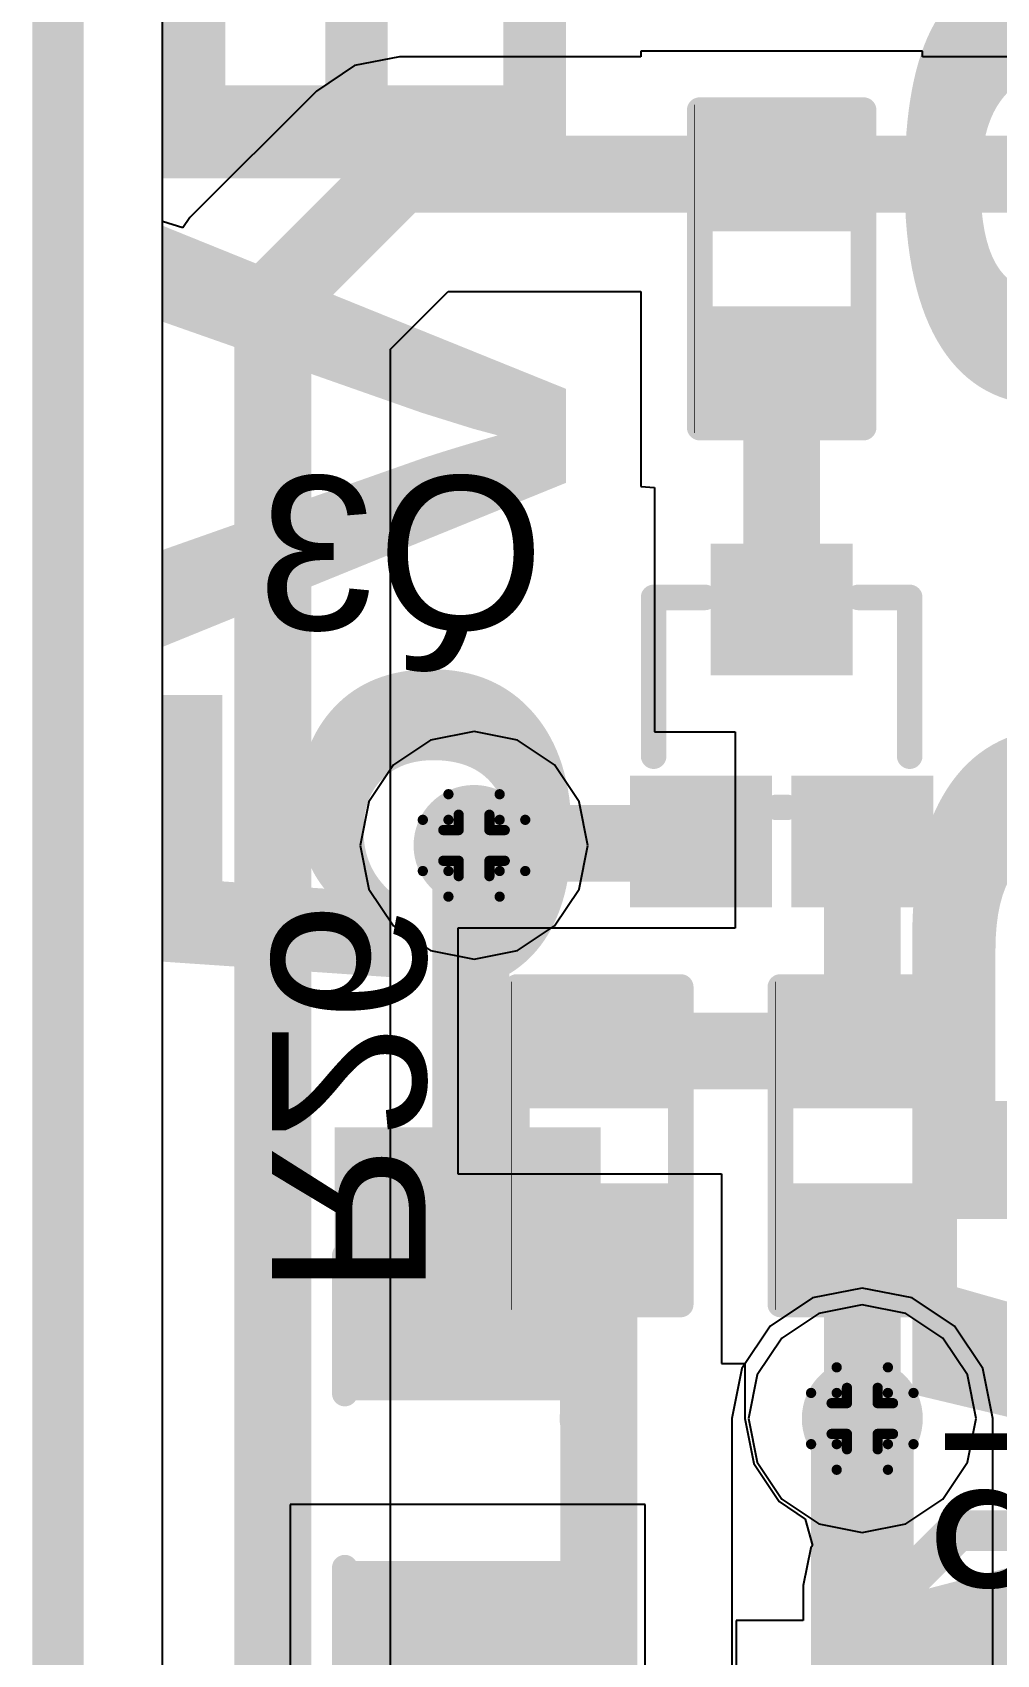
# Model space of a CAD drawing. Header units: inches. Extents: x 0 to 198, y 0 to 199.
# Drawn here: x -0.005 to 0.1833, y 3.7994 to 4.1162 of the extents above; entities that cross this region are included whole.
import ezdxf

# ---------------------------------------------------------------- set-up
doc = ezdxf.new("R2010")
doc.units = ezdxf.units.IN
doc.header["$MEASUREMENT"] = 0
for name, color, linetype in [('Board Outline', 216, 'Continuous'), ('Bottom Layer', 5, 'Continuous'), ('Bottom Overlay', 54, 'Continuous'), ('Bottom Paste', 16, 'Continuous'), ('Bottom Solder', 6, 'Continuous'), ('Drill Drawing', 1, 'Continuous'), ('Layer 1', 16, 'Continuous'), ('Layer 2', 76, 'Continuous'), ('Top Layer', 1, 'Continuous'), ('Top Overlay', 2, 'Continuous'), ('Top Paste', 8, 'Continuous'), ('Top Solder', 216, 'Continuous'), ('Via Holes', 16, 'Continuous')]:
    doc.layers.add(name, color=color, linetype=linetype)
doc.styles.add('Arial', font='', dxfattribs={"height": 0.2})
doc.styles.add('Arial Black_Bold', font='', dxfattribs={"height": 0.2})
doc.styles.get('Arial').set_extended_font_data('Arial')
doc.styles.get('Arial Black_Bold').set_extended_font_data('Arial Black', bold=True)

# ---------------------------------------------------------------- blocks, each defined once
blk = doc.blocks.new('R___0402_B_165')
at = {"layer": 'Bottom Layer'}
for points in [[(-0.009500600000000001, 0.0124996), (-0.009500599999999998, -0.0125004), (-0.0275006, -0.0125004), (-0.0275006, 0.0124996)], [(0.0274994, 0.0124996), (0.0274994, -0.0125004), (0.009499400000000002, -0.0125004), (0.009499399999999998, 0.0124996)]]:
    blk.add_hatch(color=5, dxfattribs=at).paths.add_polyline_path(points)
at = {"layer": 'Bottom Paste'}
for points in [[(-0.009500600000000001, 0.0124996), (-0.009500599999999998, -0.0125004), (-0.0275006, -0.0125004), (-0.0275006, 0.0124996)], [(0.0274994, 0.0124996), (0.0274994, -0.0125004), (0.009499400000000002, -0.0125004), (0.009499399999999998, 0.0124996)]]:
    blk.add_hatch(color=16, dxfattribs=at).paths.add_polyline_path(points)
at = {"layer": 'Bottom Solder'}
for points in [[(-0.007335200000000002, 0.014665), (-0.007335199999999998, -0.0146658), (-0.029666, -0.0146658), (-0.029666, 0.014665)], [(0.0296648, 0.014665), (0.0296648, -0.0146658), (0.007334000000000001, -0.0146658), (0.007333999999999999, 0.014665)]]:
    blk.add_hatch(color=6, dxfattribs=at).paths.add_polyline_path(points)
at = {"layer": 'Bottom Overlay'}
for points in [[(-0.0310006, 0.0159996, 0.005, 0.005, 0), (0.0309994, 0.0159996, 0.005, 0.005, 0)], [(-0.0310006, 0.0159996, 0.005, 0.005, 0), (-0.0310006, -0.0160004, 0.005, 0.005, 0)], [(-0.0320006, 0.0169996, 0.000127, 0.000127, 0), (0.0319994, 0.0169996, 0.000127, 0.000127, 0)], [(0.0309994, 0.0159996, 0.005, 0.005, 0), (0.0309994, -0.0160004, 0.005, 0.005, 0)], [(-0.0310006, -0.0160004, 0.005, 0.005, 0), (0.0309994, -0.0160004, 0.005, 0.005, 0)]]:
    blk.add_lwpolyline(points, format="xyseb", dxfattribs=at)
for points in [[(-0.0322506, 0.0159996, 0.0025, 0.0025, 1), (-0.0297506, 0.0159996, 0.0025, 0.0025, 1)], [(-0.0322506, 0.0159996, 0.0025, 0.0025, 1), (-0.0297506, 0.0159996, 0.0025, 0.0025, 1)], [(-0.0320323, 0.0169996, 6.35e-05, 6.35e-05, 1), (-0.0319689, 0.0169996, 6.35e-05, 6.35e-05, 1)], [(0.0297494, 0.0159996, 0.0025, 0.0025, 1), (0.0322494, 0.0159996, 0.0025, 0.0025, 1)], [(0.0297494, 0.0159996, 0.0025, 0.0025, 1), (0.0322494, 0.0159996, 0.0025, 0.0025, 1)], [(0.0319677, 0.0169996, 6.35e-05, 6.35e-05, 1), (0.0320311, 0.0169996, 6.35e-05, 6.35e-05, 1)], [(-0.0322506, -0.0160004, 0.0025, 0.0025, 1), (-0.0297506, -0.0160004, 0.0025, 0.0025, 1)], [(-0.0322506, -0.0160004, 0.0025, 0.0025, 1), (-0.0297506, -0.0160004, 0.0025, 0.0025, 1)], [(0.0297494, -0.0160004, 0.0025, 0.0025, 1), (0.0322494, -0.0160004, 0.0025, 0.0025, 1)], [(0.0297494, -0.0160004, 0.0025, 0.0025, 1), (0.0322494, -0.0160004, 0.0025, 0.0025, 1)]]:
    blk.add_lwpolyline(points, format="xyseb", close=True, dxfattribs=at)
blk = doc.blocks.new('R___0402_B_168')
at = {"layer": 'Bottom Layer'}
for points in [[(-0.009499400000000002, 0.012499), (-0.009499399999999998, -0.012501), (-0.0274994, -0.012501), (-0.0274994, 0.012499)], [(0.0275006, 0.012499), (0.0275006, -0.012501), (0.009500600000000001, -0.012501), (0.009500599999999998, 0.012499)]]:
    blk.add_hatch(color=5, dxfattribs=at).paths.add_polyline_path(points)
at = {"layer": 'Bottom Paste'}
for points in [[(-0.009499400000000002, 0.012499), (-0.009499399999999998, -0.012501), (-0.0274994, -0.012501), (-0.0274994, 0.012499)], [(0.0275006, 0.012499), (0.0275006, -0.012501), (0.009500600000000001, -0.012501), (0.009500599999999998, 0.012499)]]:
    blk.add_hatch(color=16, dxfattribs=at).paths.add_polyline_path(points)
at = {"layer": 'Bottom Solder'}
for points in [[(-0.007334000000000001, 0.0146644), (-0.007333999999999999, -0.0146664), (-0.0296648, -0.0146664), (-0.0296648, 0.0146644)], [(0.029666, 0.0146644), (0.029666, -0.0146664), (0.007335200000000002, -0.0146664), (0.007335199999999998, 0.0146644)]]:
    blk.add_hatch(color=6, dxfattribs=at).paths.add_polyline_path(points)
at = {"layer": 'Bottom Overlay'}
for points in [[(-0.0309994, 0.015999, 0.005, 0.005, 0), (0.0310006, 0.015999, 0.005, 0.005, 0)], [(-0.0309994, 0.015999, 0.005, 0.005, 0), (-0.0309994, -0.016001, 0.005, 0.005, 0)], [(-0.0319994, 0.016999, 0.000127, 0.000127, 0), (0.0320006, 0.016999, 0.000127, 0.000127, 0)], [(0.0310006, 0.015999, 0.005, 0.005, 0), (0.0310006, -0.016001, 0.005, 0.005, 0)], [(-0.0309994, -0.016001, 0.005, 0.005, 0), (0.0310006, -0.016001, 0.005, 0.005, 0)]]:
    blk.add_lwpolyline(points, format="xyseb", dxfattribs=at)
for points in [[(-0.0322494, 0.015999, 0.0025, 0.0025, 1), (-0.0297494, 0.015999, 0.0025, 0.0025, 1)], [(-0.0322494, 0.015999, 0.0025, 0.0025, 1), (-0.0297494, 0.015999, 0.0025, 0.0025, 1)], [(-0.0320311, 0.016999, 6.35e-05, 6.35e-05, 1), (-0.0319677, 0.016999, 6.35e-05, 6.35e-05, 1)], [(0.0297506, 0.015999, 0.0025, 0.0025, 1), (0.0322506, 0.015999, 0.0025, 0.0025, 1)], [(0.0297506, 0.015999, 0.0025, 0.0025, 1), (0.0322506, 0.015999, 0.0025, 0.0025, 1)], [(0.0319689, 0.016999, 6.35e-05, 6.35e-05, 1), (0.0320323, 0.016999, 6.35e-05, 6.35e-05, 1)], [(-0.0322494, -0.016001, 0.0025, 0.0025, 1), (-0.0297494, -0.016001, 0.0025, 0.0025, 1)], [(-0.0322494, -0.016001, 0.0025, 0.0025, 1), (-0.0297494, -0.016001, 0.0025, 0.0025, 1)], [(0.0297506, -0.016001, 0.0025, 0.0025, 1), (0.0322506, -0.016001, 0.0025, 0.0025, 1)], [(0.0297506, -0.016001, 0.0025, 0.0025, 1), (0.0322506, -0.016001, 0.0025, 0.0025, 1)]]:
    blk.add_lwpolyline(points, format="xyseb", close=True, dxfattribs=at)
blk = doc.blocks.new('R___0402_B_172')
at = {"layer": 'Bottom Layer'}
for points in [[(-0.009500200000000002, 0.0125006), (-0.009500199999999999, -0.0124994), (-0.0275002, -0.0124994), (-0.0275002, 0.0125006)], [(0.0274998, 0.0125006), (0.0274998, -0.0124994), (0.009499800000000001, -0.0124994), (0.0094998, 0.0125006)]]:
    blk.add_hatch(color=5, dxfattribs=at).paths.add_polyline_path(points)
at = {"layer": 'Bottom Paste'}
for points in [[(-0.009500200000000002, 0.0125006), (-0.009500199999999999, -0.0124994), (-0.0275002, -0.0124994), (-0.0275002, 0.0125006)], [(0.0274998, 0.0125006), (0.0274998, -0.0124994), (0.009499800000000001, -0.0124994), (0.0094998, 0.0125006)]]:
    blk.add_hatch(color=16, dxfattribs=at).paths.add_polyline_path(points)
at = {"layer": 'Bottom Solder'}
for points in [[(-0.007334800000000002, 0.014666), (-0.007334799999999999, -0.0146648), (-0.0296656, -0.0146648), (-0.0296656, 0.014666)], [(0.0296652, 0.014666), (0.0296652, -0.0146648), (0.007334400000000001, -0.0146648), (0.007334399999999999, 0.014666)]]:
    blk.add_hatch(color=6, dxfattribs=at).paths.add_polyline_path(points)
at = {"layer": 'Bottom Overlay'}
for points in [[(-0.0310002, 0.0160006, 0.005, 0.005, 0), (0.0309998, 0.0160006, 0.005, 0.005, 0)], [(-0.0310002, 0.0160006, 0.005, 0.005, 0), (-0.0310002, -0.0159994, 0.005, 0.005, 0)], [(-0.0320002, 0.0170006, 0.000127, 0.000127, 0), (0.0319998, 0.0170006, 0.000127, 0.000127, 0)], [(0.0309998, 0.0160006, 0.005, 0.005, 0), (0.0309998, -0.0159994, 0.005, 0.005, 0)], [(-0.0310002, -0.0159994, 0.005, 0.005, 0), (0.0309998, -0.0159994, 0.005, 0.005, 0)]]:
    blk.add_lwpolyline(points, format="xyseb", dxfattribs=at)
for points in [[(-0.0322502, 0.0160006, 0.0025, 0.0025, 1), (-0.0297502, 0.0160006, 0.0025, 0.0025, 1)], [(-0.0322502, 0.0160006, 0.0025, 0.0025, 1), (-0.0297502, 0.0160006, 0.0025, 0.0025, 1)], [(-0.0320319, 0.0170006, 6.35e-05, 6.35e-05, 1), (-0.0319685, 0.0170006, 6.35e-05, 6.35e-05, 1)], [(0.0297498, 0.0160006, 0.0025, 0.0025, 1), (0.0322498, 0.0160006, 0.0025, 0.0025, 1)], [(0.0297498, 0.0160006, 0.0025, 0.0025, 1), (0.0322498, 0.0160006, 0.0025, 0.0025, 1)], [(0.0319681, 0.0170006, 6.35e-05, 6.35e-05, 1), (0.0320315, 0.0170006, 6.35e-05, 6.35e-05, 1)], [(-0.0322502, -0.0159994, 0.0025, 0.0025, 1), (-0.0297502, -0.0159994, 0.0025, 0.0025, 1)], [(-0.0322502, -0.0159994, 0.0025, 0.0025, 1), (-0.0297502, -0.0159994, 0.0025, 0.0025, 1)], [(0.0297498, -0.0159994, 0.0025, 0.0025, 1), (0.0322498, -0.0159994, 0.0025, 0.0025, 1)], [(0.0297498, -0.0159994, 0.0025, 0.0025, 1), (0.0322498, -0.0159994, 0.0025, 0.0025, 1)]]:
    blk.add_lwpolyline(points, format="xyseb", close=True, dxfattribs=at)
blk = doc.blocks.new('SOT_723_B_196')
at = {"layer": 'Bottom Layer'}
for points in [[(-0.0255903, 0.03149575), (-0.0059053, 0.03149575), (-0.0059053, 0.01377925), (-0.0255903, 0.01377925)], [(0.0059057, 0.03149575), (0.0255907, 0.03149575), (0.0255907, 0.01377925), (0.0059057, 0.01377925)], [(-0.0098423, -0.01378025), (0.0098427, -0.01378025), (0.0098427, -0.03149675), (-0.0098423, -0.03149675)]]:
    blk.add_hatch(color=5, dxfattribs=at).paths.add_polyline_path(points)
at = {"layer": 'Bottom Paste'}
for points in [[(-0.0255903, 0.03149575), (-0.0059053, 0.03149575), (-0.0059053, 0.01377925), (-0.0255903, 0.01377925)], [(0.0059057, 0.03149575), (0.0255907, 0.03149575), (0.0255907, 0.01377925), (0.0059057, 0.01377925)], [(-0.0098423, -0.01378025), (0.0098427, -0.01378025), (0.0098427, -0.03149675), (-0.0098423, -0.03149675)]]:
    blk.add_hatch(color=16, dxfattribs=at).paths.add_polyline_path(points)
at = {"layer": 'Bottom Solder'}
for points in [[(-0.0295903, 0.03549575), (-0.0019053, 0.03549575), (-0.0019053, 0.00977925), (-0.0295903, 0.00977925)], [(0.0019057, 0.03549575), (0.0295907, 0.03549575), (0.0295907, 0.00977925), (0.0019057, 0.00977925)], [(-0.0138423, -0.00978025), (0.0138427, -0.00978025), (0.0138427, -0.03549675), (-0.0138423, -0.03549675)]]:
    blk.add_hatch(color=6, dxfattribs=at).paths.add_polyline_path(points)
at = {"layer": 'Bottom Overlay'}
for points in [[(-0.0369998, 0.0259995, 0.005, 0.005, 0), (-0.0369998, 0.0159995, 0.005, 0.005, 0)], [(-0.0319998, 0.0209995, 0.005, 0.005, 0), (-0.0369998, 0.0259995, 0.005, 0.005, 0)], [(-0.0319998, 0.0209995, 0.005, 0.005, 0), (-0.0369998, 0.0159995, 0.005, 0.005, 0)], [(0.0010002, 0.0159995, 0.005, 0.005, 0), (-0.0009998, 0.0159995, 0.005, 0.005, 0)], [(-0.0249998, 0.0059995, 0.005, 0.005, 0), (-0.0249998, -0.0250005, 0.005, 0.005, 0)], [(-0.0249998, 0.0059995, 0.005, 0.005, 0), (-0.0249998, -0.0250005, 0.005, 0.005, 0)], [(0.0250002, 0.0059995, 0.005, 0.005, 0), (0.0250002, -0.0250005, 0.005, 0.005, 0)], [(-0.0149998, -0.0250005, 0.005, 0.005, 0), (-0.0249998, -0.0250005, 0.005, 0.005, 0)], [(-0.0149998, -0.0250005, 0.005, 0.005, 0), (-0.0249998, -0.0250005, 0.005, 0.005, 0)], [(0.0250002, -0.0250005, 0.005, 0.005, 0), (0.0150002, -0.0250005, 0.005, 0.005, 0)]]:
    blk.add_lwpolyline(points, format="xyseb", dxfattribs=at)
for points in [[(-0.0382498, 0.0259995, 0.0025, 0.0025, 1), (-0.0357498, 0.0259995, 0.0025, 0.0025, 1)], [(-0.0382498, 0.0259995, 0.0025, 0.0025, 1), (-0.0357498, 0.0259995, 0.0025, 0.0025, 1)], [(-0.0332498, 0.0209995, 0.0025, 0.0025, 1), (-0.0307498, 0.0209995, 0.0025, 0.0025, 1)], [(-0.0332498, 0.0209995, 0.0025, 0.0025, 1), (-0.0307498, 0.0209995, 0.0025, 0.0025, 1)], [(-0.0382498, 0.0159995, 0.0025, 0.0025, 1), (-0.0357498, 0.0159995, 0.0025, 0.0025, 1)], [(-0.0382498, 0.0159995, 0.0025, 0.0025, 1), (-0.0357498, 0.0159995, 0.0025, 0.0025, 1)], [(-0.0022498, 0.0159995, 0.0025, 0.0025, 1), (0.0002502, 0.0159995, 0.0025, 0.0025, 1)], [(-0.0002498, 0.0159995, 0.0025, 0.0025, 1), (0.0022502, 0.0159995, 0.0025, 0.0025, 1)], [(-0.0262498, 0.0059995, 0.0025, 0.0025, 1), (-0.0237498, 0.0059995, 0.0025, 0.0025, 1)], [(-0.0262498, 0.0059995, 0.0025, 0.0025, 1), (-0.0237498, 0.0059995, 0.0025, 0.0025, 1)], [(0.0237502, 0.0059995, 0.0025, 0.0025, 1), (0.0262502, 0.0059995, 0.0025, 0.0025, 1)], [(-0.0262498, -0.0250005, 0.0025, 0.0025, 1), (-0.0237498, -0.0250005, 0.0025, 0.0025, 1)], [(-0.0262498, -0.0250005, 0.0025, 0.0025, 1), (-0.0237498, -0.0250005, 0.0025, 0.0025, 1)], [(-0.0262498, -0.0250005, 0.0025, 0.0025, 1), (-0.0237498, -0.0250005, 0.0025, 0.0025, 1)], [(-0.0262498, -0.0250005, 0.0025, 0.0025, 1), (-0.0237498, -0.0250005, 0.0025, 0.0025, 1)], [(-0.0162498, -0.0250005, 0.0025, 0.0025, 1), (-0.0137498, -0.0250005, 0.0025, 0.0025, 1)], [(-0.0162498, -0.0250005, 0.0025, 0.0025, 1), (-0.0137498, -0.0250005, 0.0025, 0.0025, 1)], [(0.0137502, -0.0250005, 0.0025, 0.0025, 1), (0.0162502, -0.0250005, 0.0025, 0.0025, 1)], [(0.0237502, -0.0250005, 0.0025, 0.0025, 1), (0.0262502, -0.0250005, 0.0025, 0.0025, 1)], [(0.0237502, -0.0250005, 0.0025, 0.0025, 1), (0.0262502, -0.0250005, 0.0025, 0.0025, 1)]]:
    blk.add_lwpolyline(points, format="xyseb", close=True, dxfattribs=at)
blk = doc.blocks.new('LED_0603_206')
at = {"layer": 'Top Layer'}
for points in [[(-0.0393692, 0.01968465), (-0.0196842, 0.01968465), (-0.0196842, -0.01968545), (-0.0393692, -0.01968545)], [(0.0196849, 0.01968465), (0.0393699, 0.01968465), (0.0393699, -0.01968545), (0.0196849, -0.01968545)]]:
    blk.add_hatch(color=1, dxfattribs=at).paths.add_polyline_path(points)
at = {"layer": 'Top Overlay'}
blk.add_hatch(color=2, dxfattribs=at).paths.add_polyline_path([(0.0439841, -0.0259965), (0.0689841, -0.0259965), (0.0689841, 0.0260035), (0.0439841, 0.0260035)])
at = {"layer": 'Top Paste'}
for points in [[(-0.0393692, 0.01968465), (-0.0196842, 0.01968465), (-0.0196842, -0.01968545), (-0.0393692, -0.01968545)], [(0.0196849, 0.01968465), (0.0393699, 0.01968465), (0.0393699, -0.01968545), (0.0196849, -0.01968545)]]:
    blk.add_hatch(color=8, dxfattribs=at).paths.add_polyline_path(points)
at = {"layer": 'Top Solder'}
for points in [[(-0.0433692, 0.02368465), (-0.0156842, 0.02368465), (-0.0156842, -0.02368545), (-0.0433692, -0.02368545)], [(0.0156849, 0.02368465), (0.0433699, 0.02368465), (0.0433699, -0.02368545), (0.0156849, -0.02368545)]]:
    blk.add_hatch(color=216, dxfattribs=at).paths.add_polyline_path(points)
at = {"layer": 'Top Overlay'}
for points in [[(-0.0440006, 0.0239997, 0.005, 0.005, 0), (-0.0440006, -0.0240003, 0.005, 0.005, 0)], [(-0.0440006, 0.0239997, 0.005, 0.005, 0), (-0.0170006, 0.0239997, 0.005, 0.005, 0)], [(0.0169993, 0.0239997, 0.005, 0.005, 0), (0.0439994, 0.0239997, 0.005, 0.005, 0)], [(0.0439994, 0.0239997, 0.005, 0.005, 0), (0.0439994, -0.0240002, 0.005, 0.005, 0)], [(-0.0170005, -0.0240002, 0.005, 0.005, 0), (-0.0440006, -0.0240003, 0.005, 0.005, 0)], [(0.0439994, -0.0240002, 0.005, 0.005, 0), (0.0169994, -0.0240003, 0.005, 0.005, 0)]]:
    blk.add_lwpolyline(points, format="xyseb", dxfattribs=at)
for points in [[(-0.0452506, 0.0239997, 0.0025, 0.0025, 1), (-0.0427506, 0.0239997, 0.0025, 0.0025, 1)], [(-0.0452506, 0.0239997, 0.0025, 0.0025, 1), (-0.0427506, 0.0239997, 0.0025, 0.0025, 1)], [(-0.0182506, 0.0239997, 0.0025, 0.0025, 1), (-0.0157506, 0.0239997, 0.0025, 0.0025, 1)], [(0.0157493, 0.0239997, 0.0025, 0.0025, 1), (0.0182493, 0.0239997, 0.0025, 0.0025, 1)], [(0.0427494, 0.0239997, 0.0025, 0.0025, 1), (0.0452494, 0.0239997, 0.0025, 0.0025, 1)], [(0.0427494, 0.0239997, 0.0025, 0.0025, 1), (0.0452494, 0.0239997, 0.0025, 0.0025, 1)], [(-0.0452506, -0.0240003, 0.0025, 0.0025, 1), (-0.0427506, -0.0240003, 0.0025, 0.0025, 1)], [(-0.0452506, -0.0240003, 0.0025, 0.0025, 1), (-0.0427506, -0.0240003, 0.0025, 0.0025, 1)], [(-0.0182505, -0.0240002, 0.0025, 0.0025, 1), (-0.0157505, -0.0240002, 0.0025, 0.0025, 1)], [(0.0157494, -0.0240003, 0.0025, 0.0025, 1), (0.0182494, -0.0240003, 0.0025, 0.0025, 1)], [(0.0427494, -0.0240002, 0.0025, 0.0025, 1), (0.0452494, -0.0240002, 0.0025, 0.0025, 1)], [(0.0427494, -0.0240002, 0.0025, 0.0025, 1), (0.0452494, -0.0240002, 0.0025, 0.0025, 1)]]:
    blk.add_lwpolyline(points, format="xyseb", close=True, dxfattribs=at)

msp = doc.modelspace()

# ---------------------------------------------------------------- hatches: boundary and pattern name
at = {"layer": 'Bottom Layer'}
h = msp.add_hatch(color=5, dxfattribs=at)
edge = h.paths.add_edge_path()
edge.add_arc((0.0812376, 3.9573983), 0.011811, 0, 360)
h = msp.add_hatch(color=5, dxfattribs=at)
edge = h.paths.add_edge_path()
edge.add_arc((0.1570596, 3.8454719), 0.011811, 0, 360)
at = {"layer": 'Layer 1'}
h = msp.add_hatch(color=16, dxfattribs=at)
edge = h.paths.add_edge_path()
edge.add_arc((0.0812376, 3.9573983), 0.011811, 0, 360)
h = msp.add_hatch(color=16, dxfattribs=at)
edge = h.paths.add_edge_path()
edge.add_arc((0.1570596, 3.8454719), 0.011811, 0, 360)
at = {"layer": 'Layer 2'}
h = msp.add_hatch(color=76, dxfattribs=at)
edge = h.paths.add_edge_path()
edge.add_arc((0.0812376, 3.9573983), 0.011811, 0, 360)
h = msp.add_hatch(color=76, dxfattribs=at)
edge = h.paths.add_edge_path()
edge.add_arc((0.1570596, 3.8454719), 0.011811, 0, 360)
at = {"layer": 'Top Layer'}
h = msp.add_hatch(color=1, dxfattribs=at)
edge = h.paths.add_edge_path()
edge.add_arc((0.0812376, 3.9573983), 0.011811, 0, 360)
h = msp.add_hatch(color=1, dxfattribs=at)
edge = h.paths.add_edge_path()
edge.add_arc((0.1570596, 3.8454719), 0.011811, 0, 360)
at = {"layer": 'Via Holes'}
h = msp.add_hatch(color=7, dxfattribs=at)
edge = h.paths.add_edge_path()
edge.add_arc((0.0812376, 3.9573983), 0.0059055, 0, 360)
h = msp.add_hatch(color=7, dxfattribs=at)
edge = h.paths.add_edge_path()
edge.add_arc((0.1570596, 3.8454719), 0.0059055, 0, 360)

# ---------------------------------------------------------------- linework, layer by layer
at = {"layer": 'Board Outline'}
msp.add_lwpolyline([(5e-07, 5e-07, 0.01, 0.01, 0), (5e-07, 4.7244099, 0.01, 0.01, 0)], format="xyseb", dxfattribs=at)
at = {"layer": 'Bottom Layer'}
for p, q in [((0.0203918, 4.0792216), (0.0203918, 4.385578)), ((0.168811, 4.1124998), (0.113811, 4.1124998)), ((0.113811, 4.1124998), (0.113811, 4.1114406)), ((0.168811, 4.1114406), (0.168811, 4.1124998)), ((0.0578833, 4.1096944), (0.0504407, 4.1047214)), ((0.0666623, 4.1114406), (0.0578833, 4.1096944)), ((0.113811, 4.1114406), (0.0666623, 4.1114406)), ((0.2324194, 4.1114406), (0.168811, 4.1114406)), ((0.0504407, 4.1047214), (0.0257296, 4.0800103)), ((0.0243918, 4.0780082), (0.0203918, 4.0792216)), ((0.0257296, 4.0800103), (0.0243918, 4.0780082)), ((0.064892, 4.0542863), (0.0761647, 4.065559)), ((0.0761647, 4.065559), (0.113811, 4.065559)), ((0.113811, 4.065559), (0.113811, 4.0274998)), ((0.064892, 3.6800249), (0.064892, 4.0542863)), ((0.113811, 4.0274998), (0.1164691, 4.027332)), ((0.1164691, 4.027332), (0.1164691, 3.9796157)), ((0.1164691, 3.9796157), (0.1322171, 3.9796157)), ((0.1322171, 3.9796157), (0.1322171, 3.9412519)), ((0.1295596, 3.9412507), (0.0780981, 3.9412507)), ((0.0780981, 3.9412507), (0.0780981, 3.8932507)), ((0.1322171, 3.9412519), (0.1295596, 3.9412519)), ((0.1295596, 3.9412519), (0.1295596, 3.9412507)), ((0.0780981, 3.8932507), (0.1295596, 3.8932507)), ((0.1295596, 3.8932507), (0.1295596, 3.8562519)), ((0.1295596, 3.8562519), (0.1341188, 3.8562519)), ((0.1341188, 3.8562519), (0.1341188, 3.8454719)), ((0.1341188, 3.8454719), (0.1358651, 3.8366928)), ((0.1358651, 3.8366928), (0.140838, 3.8292503)), ((0.140838, 3.8292503), (0.145929, 3.8258486)), ((0.145929, 3.8258486), (0.1473022, 3.820704)), ((0.1473022, 3.820704), (0.1469984, 3.8202493)), ((0.1469984, 3.8202493), (0.1455238, 3.8128359)), ((0.1455238, 3.8128359), (0.1455238, 3.8060001)), ((0.1455238, 3.8060001), (0.132396, 3.8060001)), ((0.132396, 3.8060001), (0.132396, 3.7460001))]:
    msp.add_line(p, q, dxfattribs=at)
for points in [[(0.0419512, 4.0637887, 0.015, 0.015, 0), (0.0666623, 4.0884998, 0.015, 0.015, 0)], [(0.0666623, 4.0884998, 0.015, 0.015, 0), (0.141311, 4.0884998, 0.015, 0.015, 0)], [(0.141311, 4.0884998, 0.015, 0.015, 0), (0.2324194, 4.0884998, 0.015, 0.015, 0)], [(0.0419512, 3.268352, 0.015, 0.015, 0), (0.0419512, 4.0637887, 0.015, 0.015, 0)], [(0.141311, 4.0034745, 0.015, 0.015, 0), (0.141311, 4.0514998, 0.015, 0.015, 0)], [(0.141311, 4.0034745, 0.008, 0.008, 0), (0.1413116, 4.0034739, 0.008, 0.008, 0)], [(0.0812376, 3.9573983, 0.015, 0.015, 0), (0.0816374, 3.9577981, 0.015, 0.015, 0)], [(0.0816374, 3.9577981, 0.015, 0.015, 0), (0.1251638, 3.9577981, 0.015, 0.015, 0)], [(0.1251638, 3.9577981, 0.015, 0.015, 0), (0.1255636, 3.9581979, 0.015, 0.015, 0)], [(0.1570596, 3.9172519, 0.015, 0.015, 0), (0.1570596, 3.9581979, 0.015, 0.015, 0)], [(0.1055981, 3.9172507, 0.015, 0.015, 0), (0.1570584, 3.9172507, 0.015, 0.015, 0)], [(0.1055219, 3.8801745, 0.015, 0.015, 0), (0.1055981, 3.8802507, 0.015, 0.015, 0)], [(0.1055219, 3.8455482, 0.015, 0.015, 0), (0.1055219, 3.8801745, 0.015, 0.015, 0)], [(0.1055981, 3.7284481, 0.015, 0.015, 0), (0.1055981, 3.8802507, 0.015, 0.015, 0)], [(0.1570596, 3.8454719, 0.015, 0.015, 0), (0.1570596, 3.8802499, 0.015, 0.015, 0)], [(0.1054456, 3.8454719, 0.015, 0.015, 0), (0.1055219, 3.8455482, 0.015, 0.015, 0)], [(0.164896, 3.8128359, 0.008, 0.008, 0), (0.175636, 3.8235759, 0.008, 0.008, 0)], [(0.175636, 3.8235759, 0.008, 0.008, 0), (0.2502776, 3.8235759, 0.008, 0.008, 0)], [(0.164896, 3.7760001, 0.008, 0.008, 0), (0.164896, 3.8128359, 0.008, 0.008, 0)]]:
    msp.add_lwpolyline(points, format="xyseb", dxfattribs=at)
for points in [[(0.0629123, 4.0884998, 0.0075, 0.0075, 1), (0.0704123, 4.0884998, 0.0075, 0.0075, 1)], [(0.0629123, 4.0884998, 0.0075, 0.0075, 1), (0.0704123, 4.0884998, 0.0075, 0.0075, 1)], [(0.137561, 4.0884998, 0.0075, 0.0075, 1), (0.145061, 4.0884998, 0.0075, 0.0075, 1)], [(0.137561, 4.0884998, 0.0075, 0.0075, 1), (0.145061, 4.0884998, 0.0075, 0.0075, 1)], [(0.0382012, 4.0637887, 0.0075, 0.0075, 1), (0.0457012, 4.0637887, 0.0075, 0.0075, 1)], [(0.0382012, 4.0637887, 0.0075, 0.0075, 1), (0.0457012, 4.0637887, 0.0075, 0.0075, 1)], [(0.137561, 4.0514998, 0.0075, 0.0075, 1), (0.145061, 4.0514998, 0.0075, 0.0075, 1)], [(0.137561, 4.0034745, 0.0075, 0.0075, 1), (0.145061, 4.0034745, 0.0075, 0.0075, 1)], [(0.139311, 4.0034745, 0.004, 0.004, 1), (0.143311, 4.0034745, 0.004, 0.004, 1)], [(0.1393116, 4.0034739, 0.004, 0.004, 1), (0.1433116, 4.0034739, 0.004, 0.004, 1)], [(0.0774876, 3.9573983, 0.0075, 0.0075, 1), (0.0849876, 3.9573983, 0.0075, 0.0075, 1)], [(0.0778874, 3.9577981, 0.0075, 0.0075, 1), (0.0853874, 3.9577981, 0.0075, 0.0075, 1)], [(0.0778874, 3.9577981, 0.0075, 0.0075, 1), (0.0853874, 3.9577981, 0.0075, 0.0075, 1)], [(0.1214138, 3.9577981, 0.0075, 0.0075, 1), (0.1289138, 3.9577981, 0.0075, 0.0075, 1)], [(0.1214138, 3.9577981, 0.0075, 0.0075, 1), (0.1289138, 3.9577981, 0.0075, 0.0075, 1)], [(0.1218136, 3.9581979, 0.0075, 0.0075, 1), (0.1293136, 3.9581979, 0.0075, 0.0075, 1)], [(0.1533096, 3.9581979, 0.0075, 0.0075, 1), (0.1608096, 3.9581979, 0.0075, 0.0075, 1)], [(0.1018481, 3.9172507, 0.0075, 0.0075, 1), (0.1093481, 3.9172507, 0.0075, 0.0075, 1)], [(0.1533084, 3.9172507, 0.0075, 0.0075, 1), (0.1608084, 3.9172507, 0.0075, 0.0075, 1)], [(0.1533096, 3.9172519, 0.0075, 0.0075, 1), (0.1608096, 3.9172519, 0.0075, 0.0075, 1)], [(0.1017719, 3.8801745, 0.0075, 0.0075, 1), (0.1092719, 3.8801745, 0.0075, 0.0075, 1)], [(0.1017719, 3.8801745, 0.0075, 0.0075, 1), (0.1092719, 3.8801745, 0.0075, 0.0075, 1)], [(0.1018481, 3.8802507, 0.0075, 0.0075, 1), (0.1093481, 3.8802507, 0.0075, 0.0075, 1)], [(0.1018481, 3.8802507, 0.0075, 0.0075, 1), (0.1093481, 3.8802507, 0.0075, 0.0075, 1)], [(0.1533096, 3.8802499, 0.0075, 0.0075, 1), (0.1608096, 3.8802499, 0.0075, 0.0075, 1)], [(0.1016956, 3.8454719, 0.0075, 0.0075, 1), (0.1091956, 3.8454719, 0.0075, 0.0075, 1)], [(0.1017719, 3.8455482, 0.0075, 0.0075, 1), (0.1092719, 3.8455482, 0.0075, 0.0075, 1)], [(0.1017719, 3.8455482, 0.0075, 0.0075, 1), (0.1092719, 3.8455482, 0.0075, 0.0075, 1)], [(0.1533096, 3.8454719, 0.0075, 0.0075, 1), (0.1608096, 3.8454719, 0.0075, 0.0075, 1)], [(0.173636, 3.8235759, 0.004, 0.004, 1), (0.177636, 3.8235759, 0.004, 0.004, 1)], [(0.173636, 3.8235759, 0.004, 0.004, 1), (0.177636, 3.8235759, 0.004, 0.004, 1)], [(0.162896, 3.8128359, 0.004, 0.004, 1), (0.166896, 3.8128359, 0.004, 0.004, 1)], [(0.162896, 3.8128359, 0.004, 0.004, 1), (0.166896, 3.8128359, 0.004, 0.004, 1)]]:
    msp.add_lwpolyline(points, format="xyseb", close=True, dxfattribs=at)
at = {"layer": 'Drill Drawing'}
for points in [[(0.0762376, 3.9623983, 0.002, 0.002, 0), (0.0762376, 3.9673983, 0.002, 0.002, 0)], [(0.0762376, 3.9673983, 0.002, 0.002, 0), (0.0862376, 3.9673983, 0.002, 0.002, 0)], [(0.0862376, 3.9623983, 0.002, 0.002, 0), (0.0862376, 3.9673983, 0.002, 0.002, 0)], [(0.0712376, 3.9523983, 0.002, 0.002, 0), (0.0712376, 3.9623983, 0.002, 0.002, 0)], [(0.0712376, 3.9623983, 0.002, 0.002, 0), (0.0762376, 3.9623983, 0.002, 0.002, 0)], [(0.0782376, 3.9603983, 0.002, 0.002, 0), (0.0782376, 3.9633983, 0.002, 0.002, 0)], [(0.0782376, 3.9633983, 0.002, 0.002, 0), (0.0842376, 3.9633983, 0.002, 0.002, 0)], [(0.0842376, 3.9603983, 0.002, 0.002, 0), (0.0842376, 3.9633983, 0.002, 0.002, 0)], [(0.0862376, 3.9623983, 0.002, 0.002, 0), (0.0912376, 3.9623983, 0.002, 0.002, 0)], [(0.0912376, 3.9523983, 0.002, 0.002, 0), (0.0912376, 3.9623983, 0.002, 0.002, 0)], [(0.0752376, 3.9543983, 0.002, 0.002, 0), (0.0752376, 3.9603983, 0.002, 0.002, 0)], [(0.0752376, 3.9603983, 0.002, 0.002, 0), (0.0782376, 3.9603983, 0.002, 0.002, 0)], [(0.0842376, 3.9603983, 0.002, 0.002, 0), (0.0872376, 3.9603983, 0.002, 0.002, 0)], [(0.0872376, 3.9543983, 0.002, 0.002, 0), (0.0872376, 3.9603983, 0.002, 0.002, 0)], [(0.0752376, 3.9543983, 0.002, 0.002, 0), (0.0782376, 3.9543983, 0.002, 0.002, 0)], [(0.0782376, 3.9513983, 0.002, 0.002, 0), (0.0782376, 3.9543983, 0.002, 0.002, 0)], [(0.0842376, 3.9543983, 0.002, 0.002, 0), (0.0872376, 3.9543983, 0.002, 0.002, 0)], [(0.0842376, 3.9513983, 0.002, 0.002, 0), (0.0842376, 3.9543983, 0.002, 0.002, 0)], [(0.0712376, 3.9523983, 0.002, 0.002, 0), (0.0762376, 3.9523983, 0.002, 0.002, 0)], [(0.0762376, 3.9473983, 0.002, 0.002, 0), (0.0762376, 3.9523983, 0.002, 0.002, 0)], [(0.0782376, 3.9513983, 0.002, 0.002, 0), (0.0842376, 3.9513983, 0.002, 0.002, 0)], [(0.0862376, 3.9523983, 0.002, 0.002, 0), (0.0912376, 3.9523983, 0.002, 0.002, 0)], [(0.0862376, 3.9473983, 0.002, 0.002, 0), (0.0862376, 3.9523983, 0.002, 0.002, 0)], [(0.0762376, 3.9473983, 0.002, 0.002, 0), (0.0862376, 3.9473983, 0.002, 0.002, 0)], [(0.1520596, 3.8504719, 0.002, 0.002, 0), (0.1520596, 3.8554719, 0.002, 0.002, 0)], [(0.1520596, 3.8554719, 0.002, 0.002, 0), (0.1620596, 3.8554719, 0.002, 0.002, 0)], [(0.1620596, 3.8504719, 0.002, 0.002, 0), (0.1620596, 3.8554719, 0.002, 0.002, 0)], [(0.1540596, 3.8484719, 0.002, 0.002, 0), (0.1540596, 3.8514719, 0.002, 0.002, 0)], [(0.1540596, 3.8514719, 0.002, 0.002, 0), (0.1600596, 3.8514719, 0.002, 0.002, 0)], [(0.1600596, 3.8484719, 0.002, 0.002, 0), (0.1600596, 3.8514719, 0.002, 0.002, 0)], [(0.1470596, 3.8404719, 0.002, 0.002, 0), (0.1470596, 3.8504719, 0.002, 0.002, 0)], [(0.1470596, 3.8504719, 0.002, 0.002, 0), (0.1520596, 3.8504719, 0.002, 0.002, 0)], [(0.1510596, 3.8424719, 0.002, 0.002, 0), (0.1510596, 3.8484719, 0.002, 0.002, 0)], [(0.1510596, 3.8484719, 0.002, 0.002, 0), (0.1540596, 3.8484719, 0.002, 0.002, 0)], [(0.1600596, 3.8484719, 0.002, 0.002, 0), (0.1630596, 3.8484719, 0.002, 0.002, 0)], [(0.1620596, 3.8504719, 0.002, 0.002, 0), (0.1670596, 3.8504719, 0.002, 0.002, 0)], [(0.1630596, 3.8424719, 0.002, 0.002, 0), (0.1630596, 3.8484719, 0.002, 0.002, 0)], [(0.1670596, 3.8404719, 0.002, 0.002, 0), (0.1670596, 3.8504719, 0.002, 0.002, 0)], [(0.1510596, 3.8424719, 0.002, 0.002, 0), (0.1540596, 3.8424719, 0.002, 0.002, 0)], [(0.1540596, 3.8394719, 0.002, 0.002, 0), (0.1540596, 3.8424719, 0.002, 0.002, 0)], [(0.1600596, 3.8424719, 0.002, 0.002, 0), (0.1630596, 3.8424719, 0.002, 0.002, 0)], [(0.1600596, 3.8394719, 0.002, 0.002, 0), (0.1600596, 3.8424719, 0.002, 0.002, 0)], [(0.1470596, 3.8404719, 0.002, 0.002, 0), (0.1520596, 3.8404719, 0.002, 0.002, 0)], [(0.1520596, 3.8354719, 0.002, 0.002, 0), (0.1520596, 3.8404719, 0.002, 0.002, 0)], [(0.1540596, 3.8394719, 0.002, 0.002, 0), (0.1600596, 3.8394719, 0.002, 0.002, 0)], [(0.1620596, 3.8404719, 0.002, 0.002, 0), (0.1670596, 3.8404719, 0.002, 0.002, 0)], [(0.1620596, 3.8354719, 0.002, 0.002, 0), (0.1620596, 3.8404719, 0.002, 0.002, 0)], [(0.1520596, 3.8354719, 0.002, 0.002, 0), (0.1620596, 3.8354719, 0.002, 0.002, 0)]]:
    msp.add_lwpolyline(points, format="xyseb", dxfattribs=at)
for points in [[(0.0757376, 3.9673983, 0.001, 0.001, 1), (0.0767376, 3.9673983, 0.001, 0.001, 1)], [(0.0757376, 3.9673983, 0.001, 0.001, 1), (0.0767376, 3.9673983, 0.001, 0.001, 1)], [(0.0857376, 3.9673983, 0.001, 0.001, 1), (0.0867376, 3.9673983, 0.001, 0.001, 1)], [(0.0857376, 3.9673983, 0.001, 0.001, 1), (0.0867376, 3.9673983, 0.001, 0.001, 1)], [(0.0707376, 3.9623983, 0.001, 0.001, 1), (0.0717376, 3.9623983, 0.001, 0.001, 1)], [(0.0707376, 3.9623983, 0.001, 0.001, 1), (0.0717376, 3.9623983, 0.001, 0.001, 1)], [(0.0757376, 3.9623983, 0.001, 0.001, 1), (0.0767376, 3.9623983, 0.001, 0.001, 1)], [(0.0757376, 3.9623983, 0.001, 0.001, 1), (0.0767376, 3.9623983, 0.001, 0.001, 1)], [(0.0777376, 3.9633983, 0.001, 0.001, 1), (0.0787376, 3.9633983, 0.001, 0.001, 1)], [(0.0777376, 3.9633983, 0.001, 0.001, 1), (0.0787376, 3.9633983, 0.001, 0.001, 1)], [(0.0837376, 3.9633983, 0.001, 0.001, 1), (0.0847376, 3.9633983, 0.001, 0.001, 1)], [(0.0837376, 3.9633983, 0.001, 0.001, 1), (0.0847376, 3.9633983, 0.001, 0.001, 1)], [(0.0857376, 3.9623983, 0.001, 0.001, 1), (0.0867376, 3.9623983, 0.001, 0.001, 1)], [(0.0857376, 3.9623983, 0.001, 0.001, 1), (0.0867376, 3.9623983, 0.001, 0.001, 1)], [(0.0907376, 3.9623983, 0.001, 0.001, 1), (0.0917376, 3.9623983, 0.001, 0.001, 1)], [(0.0907376, 3.9623983, 0.001, 0.001, 1), (0.0917376, 3.9623983, 0.001, 0.001, 1)], [(0.0747376, 3.9603983, 0.001, 0.001, 1), (0.0757376, 3.9603983, 0.001, 0.001, 1)], [(0.0747376, 3.9603983, 0.001, 0.001, 1), (0.0757376, 3.9603983, 0.001, 0.001, 1)], [(0.0777376, 3.9603983, 0.001, 0.001, 1), (0.0787376, 3.9603983, 0.001, 0.001, 1)], [(0.0777376, 3.9603983, 0.001, 0.001, 1), (0.0787376, 3.9603983, 0.001, 0.001, 1)], [(0.0837376, 3.9603983, 0.001, 0.001, 1), (0.0847376, 3.9603983, 0.001, 0.001, 1)], [(0.0837376, 3.9603983, 0.001, 0.001, 1), (0.0847376, 3.9603983, 0.001, 0.001, 1)], [(0.0867376, 3.9603983, 0.001, 0.001, 1), (0.0877376, 3.9603983, 0.001, 0.001, 1)], [(0.0867376, 3.9603983, 0.001, 0.001, 1), (0.0877376, 3.9603983, 0.001, 0.001, 1)], [(0.0747376, 3.9543983, 0.001, 0.001, 1), (0.0757376, 3.9543983, 0.001, 0.001, 1)], [(0.0747376, 3.9543983, 0.001, 0.001, 1), (0.0757376, 3.9543983, 0.001, 0.001, 1)], [(0.0777376, 3.9543983, 0.001, 0.001, 1), (0.0787376, 3.9543983, 0.001, 0.001, 1)], [(0.0777376, 3.9543983, 0.001, 0.001, 1), (0.0787376, 3.9543983, 0.001, 0.001, 1)], [(0.0837376, 3.9543983, 0.001, 0.001, 1), (0.0847376, 3.9543983, 0.001, 0.001, 1)], [(0.0837376, 3.9543983, 0.001, 0.001, 1), (0.0847376, 3.9543983, 0.001, 0.001, 1)], [(0.0867376, 3.9543983, 0.001, 0.001, 1), (0.0877376, 3.9543983, 0.001, 0.001, 1)], [(0.0867376, 3.9543983, 0.001, 0.001, 1), (0.0877376, 3.9543983, 0.001, 0.001, 1)], [(0.0707376, 3.9523983, 0.001, 0.001, 1), (0.0717376, 3.9523983, 0.001, 0.001, 1)], [(0.0707376, 3.9523983, 0.001, 0.001, 1), (0.0717376, 3.9523983, 0.001, 0.001, 1)], [(0.0757376, 3.9523983, 0.001, 0.001, 1), (0.0767376, 3.9523983, 0.001, 0.001, 1)], [(0.0757376, 3.9523983, 0.001, 0.001, 1), (0.0767376, 3.9523983, 0.001, 0.001, 1)], [(0.0777376, 3.9513983, 0.001, 0.001, 1), (0.0787376, 3.9513983, 0.001, 0.001, 1)], [(0.0777376, 3.9513983, 0.001, 0.001, 1), (0.0787376, 3.9513983, 0.001, 0.001, 1)], [(0.0837376, 3.9513983, 0.001, 0.001, 1), (0.0847376, 3.9513983, 0.001, 0.001, 1)], [(0.0837376, 3.9513983, 0.001, 0.001, 1), (0.0847376, 3.9513983, 0.001, 0.001, 1)], [(0.0857376, 3.9523983, 0.001, 0.001, 1), (0.0867376, 3.9523983, 0.001, 0.001, 1)], [(0.0857376, 3.9523983, 0.001, 0.001, 1), (0.0867376, 3.9523983, 0.001, 0.001, 1)], [(0.0907376, 3.9523983, 0.001, 0.001, 1), (0.0917376, 3.9523983, 0.001, 0.001, 1)], [(0.0907376, 3.9523983, 0.001, 0.001, 1), (0.0917376, 3.9523983, 0.001, 0.001, 1)], [(0.0757376, 3.9473983, 0.001, 0.001, 1), (0.0767376, 3.9473983, 0.001, 0.001, 1)], [(0.0757376, 3.9473983, 0.001, 0.001, 1), (0.0767376, 3.9473983, 0.001, 0.001, 1)], [(0.0857376, 3.9473983, 0.001, 0.001, 1), (0.0867376, 3.9473983, 0.001, 0.001, 1)], [(0.0857376, 3.9473983, 0.001, 0.001, 1), (0.0867376, 3.9473983, 0.001, 0.001, 1)], [(0.1515596, 3.8554719, 0.001, 0.001, 1), (0.1525596, 3.8554719, 0.001, 0.001, 1)], [(0.1515596, 3.8554719, 0.001, 0.001, 1), (0.1525596, 3.8554719, 0.001, 0.001, 1)], [(0.1615596, 3.8554719, 0.001, 0.001, 1), (0.1625596, 3.8554719, 0.001, 0.001, 1)], [(0.1615596, 3.8554719, 0.001, 0.001, 1), (0.1625596, 3.8554719, 0.001, 0.001, 1)], [(0.1535596, 3.8514719, 0.001, 0.001, 1), (0.1545596, 3.8514719, 0.001, 0.001, 1)], [(0.1535596, 3.8514719, 0.001, 0.001, 1), (0.1545596, 3.8514719, 0.001, 0.001, 1)], [(0.1595596, 3.8514719, 0.001, 0.001, 1), (0.1605596, 3.8514719, 0.001, 0.001, 1)], [(0.1595596, 3.8514719, 0.001, 0.001, 1), (0.1605596, 3.8514719, 0.001, 0.001, 1)], [(0.1465596, 3.8504719, 0.001, 0.001, 1), (0.1475596, 3.8504719, 0.001, 0.001, 1)], [(0.1465596, 3.8504719, 0.001, 0.001, 1), (0.1475596, 3.8504719, 0.001, 0.001, 1)], [(0.1505596, 3.8484719, 0.001, 0.001, 1), (0.1515596, 3.8484719, 0.001, 0.001, 1)], [(0.1505596, 3.8484719, 0.001, 0.001, 1), (0.1515596, 3.8484719, 0.001, 0.001, 1)], [(0.1515596, 3.8504719, 0.001, 0.001, 1), (0.1525596, 3.8504719, 0.001, 0.001, 1)], [(0.1515596, 3.8504719, 0.001, 0.001, 1), (0.1525596, 3.8504719, 0.001, 0.001, 1)], [(0.1535596, 3.8484719, 0.001, 0.001, 1), (0.1545596, 3.8484719, 0.001, 0.001, 1)], [(0.1535596, 3.8484719, 0.001, 0.001, 1), (0.1545596, 3.8484719, 0.001, 0.001, 1)], [(0.1595596, 3.8484719, 0.001, 0.001, 1), (0.1605596, 3.8484719, 0.001, 0.001, 1)], [(0.1595596, 3.8484719, 0.001, 0.001, 1), (0.1605596, 3.8484719, 0.001, 0.001, 1)], [(0.1615596, 3.8504719, 0.001, 0.001, 1), (0.1625596, 3.8504719, 0.001, 0.001, 1)], [(0.1615596, 3.8504719, 0.001, 0.001, 1), (0.1625596, 3.8504719, 0.001, 0.001, 1)], [(0.1625596, 3.8484719, 0.001, 0.001, 1), (0.1635596, 3.8484719, 0.001, 0.001, 1)], [(0.1625596, 3.8484719, 0.001, 0.001, 1), (0.1635596, 3.8484719, 0.001, 0.001, 1)], [(0.1665596, 3.8504719, 0.001, 0.001, 1), (0.1675596, 3.8504719, 0.001, 0.001, 1)], [(0.1665596, 3.8504719, 0.001, 0.001, 1), (0.1675596, 3.8504719, 0.001, 0.001, 1)], [(0.1505596, 3.8424719, 0.001, 0.001, 1), (0.1515596, 3.8424719, 0.001, 0.001, 1)], [(0.1505596, 3.8424719, 0.001, 0.001, 1), (0.1515596, 3.8424719, 0.001, 0.001, 1)], [(0.1535596, 3.8424719, 0.001, 0.001, 1), (0.1545596, 3.8424719, 0.001, 0.001, 1)], [(0.1535596, 3.8424719, 0.001, 0.001, 1), (0.1545596, 3.8424719, 0.001, 0.001, 1)], [(0.1595596, 3.8424719, 0.001, 0.001, 1), (0.1605596, 3.8424719, 0.001, 0.001, 1)], [(0.1595596, 3.8424719, 0.001, 0.001, 1), (0.1605596, 3.8424719, 0.001, 0.001, 1)], [(0.1625596, 3.8424719, 0.001, 0.001, 1), (0.1635596, 3.8424719, 0.001, 0.001, 1)], [(0.1625596, 3.8424719, 0.001, 0.001, 1), (0.1635596, 3.8424719, 0.001, 0.001, 1)], [(0.1465596, 3.8404719, 0.001, 0.001, 1), (0.1475596, 3.8404719, 0.001, 0.001, 1)], [(0.1465596, 3.8404719, 0.001, 0.001, 1), (0.1475596, 3.8404719, 0.001, 0.001, 1)], [(0.1515596, 3.8404719, 0.001, 0.001, 1), (0.1525596, 3.8404719, 0.001, 0.001, 1)], [(0.1515596, 3.8404719, 0.001, 0.001, 1), (0.1525596, 3.8404719, 0.001, 0.001, 1)], [(0.1535596, 3.8394719, 0.001, 0.001, 1), (0.1545596, 3.8394719, 0.001, 0.001, 1)], [(0.1535596, 3.8394719, 0.001, 0.001, 1), (0.1545596, 3.8394719, 0.001, 0.001, 1)], [(0.1595596, 3.8394719, 0.001, 0.001, 1), (0.1605596, 3.8394719, 0.001, 0.001, 1)], [(0.1595596, 3.8394719, 0.001, 0.001, 1), (0.1605596, 3.8394719, 0.001, 0.001, 1)], [(0.1615596, 3.8404719, 0.001, 0.001, 1), (0.1625596, 3.8404719, 0.001, 0.001, 1)], [(0.1615596, 3.8404719, 0.001, 0.001, 1), (0.1625596, 3.8404719, 0.001, 0.001, 1)], [(0.1665596, 3.8404719, 0.001, 0.001, 1), (0.1675596, 3.8404719, 0.001, 0.001, 1)], [(0.1665596, 3.8404719, 0.001, 0.001, 1), (0.1675596, 3.8404719, 0.001, 0.001, 1)], [(0.1515596, 3.8354719, 0.001, 0.001, 1), (0.1525596, 3.8354719, 0.001, 0.001, 1)], [(0.1515596, 3.8354719, 0.001, 0.001, 1), (0.1525596, 3.8354719, 0.001, 0.001, 1)], [(0.1615596, 3.8354719, 0.001, 0.001, 1), (0.1625596, 3.8354719, 0.001, 0.001, 1)], [(0.1615596, 3.8354719, 0.001, 0.001, 1), (0.1625596, 3.8354719, 0.001, 0.001, 1)]]:
    msp.add_lwpolyline(points, format="xyseb", close=True, dxfattribs=at)
at = {"layer": 'Layer 1'}
for p, q in [((0.0203918, 0.3369089), (0.0203918, 4.385578)), ((0.1485494, 3.8660174), (0.1413347, 3.8611968)), ((0.1570596, 3.8677102), (0.1485494, 3.8660174)), ((0.1655698, 3.8660174), (0.1570596, 3.8677102)), ((0.1727845, 3.8611968), (0.1655698, 3.8660174)), ((0.1413347, 3.8611968), (0.1365141, 3.8539821)), ((0.1776051, 3.8539821), (0.1727845, 3.8611968)), ((0.1365141, 3.8539821), (0.1348213, 3.8454719)), ((0.1792979, 3.8454719), (0.1776051, 3.8539821)), ((0.1348213, 3.8454719), (0.1365141, 3.8369617)), ((0.1776051, 3.8369617), (0.1792979, 3.8454719)), ((0.1365141, 3.8369617), (0.1413347, 3.829747)), ((0.1727845, 3.829747), (0.1776051, 3.8369617)), ((0.1413347, 3.829747), (0.1485494, 3.8249264)), ((0.1655698, 3.8249264), (0.1727845, 3.829747)), ((0.1485494, 3.8249264), (0.1570596, 3.8232336)), ((0.1570596, 3.8232336), (0.1655698, 3.8249264))]:
    msp.add_line(p, q, dxfattribs=at)
at = {"layer": 'Layer 2'}
for p, q in [((0.0203918, 3.6951036), (0.0203918, 4.385578)), ((0.0812376, 3.9796366), (0.0727274, 3.9779438)), ((0.0897478, 3.9779438), (0.0812376, 3.9796366)), ((0.0727274, 3.9779438), (0.0655127, 3.9731232)), ((0.0969625, 3.9731232), (0.0897478, 3.9779438)), ((0.0655127, 3.9731232), (0.0606921, 3.9659085)), ((0.1017831, 3.9659085), (0.0969625, 3.9731232)), ((0.0606921, 3.9659085), (0.0589993, 3.9573983)), ((0.1034759, 3.9573983), (0.1017831, 3.9659085)), ((0.0589993, 3.9573983), (0.0606921, 3.9488881)), ((0.1017831, 3.9488881), (0.1034759, 3.9573983)), ((0.0606921, 3.9488881), (0.0655127, 3.9416734)), ((0.0969625, 3.9416734), (0.1017831, 3.9488881)), ((0.0655127, 3.9416734), (0.0727274, 3.9368528)), ((0.0897478, 3.9368528), (0.0969625, 3.9416734)), ((0.0727274, 3.9368528), (0.0812376, 3.93516)), ((0.0812376, 3.93516), (0.0897478, 3.9368528)), ((0.1485494, 3.8660174), (0.1413347, 3.8611968)), ((0.1570596, 3.8677102), (0.1485494, 3.8660174)), ((0.1655698, 3.8660174), (0.1570596, 3.8677102)), ((0.1727845, 3.8611968), (0.1655698, 3.8660174)), ((0.1413347, 3.8611968), (0.1365141, 3.8539821)), ((0.1776051, 3.8539821), (0.1727845, 3.8611968)), ((0.1365141, 3.8539821), (0.1348213, 3.8454719)), ((0.1792979, 3.8454719), (0.1776051, 3.8539821)), ((0.1348213, 3.8454719), (0.1365141, 3.8369617)), ((0.1776051, 3.8369617), (0.1792979, 3.8454719)), ((0.1365141, 3.8369617), (0.1413347, 3.829747)), ((0.1727845, 3.829747), (0.1776051, 3.8369617)), ((0.1413347, 3.829747), (0.1485494, 3.8249264)), ((0.1655698, 3.8249264), (0.1727845, 3.829747)), ((0.1485494, 3.8249264), (0.1570596, 3.8232336)), ((0.1570596, 3.8232336), (0.1655698, 3.8249264))]:
    msp.add_line(p, q, dxfattribs=at)
at = {"layer": 'Top Layer'}
for p, q in [((0.0203918, 0.3369089), (0.0203918, 4.385578)), ((0.1473051, 3.8690214), (0.1390356, 3.8634959)), ((0.1570596, 3.8709617), (0.1473051, 3.8690214)), ((0.1668141, 3.8690214), (0.1570596, 3.8709617)), ((0.1750836, 3.8634959), (0.1668141, 3.8690214)), ((0.1390346, 3.8634949), (0.1335091, 3.8552254)), ((0.1390356, 3.8634959), (0.1390346, 3.8634949)), ((0.1806091, 3.8552264), (0.1750836, 3.8634959)), ((0.1335091, 3.8552254), (0.1315688, 3.8454709)), ((0.1825494, 3.8454719), (0.1806091, 3.8552264)), ((0.1315688, 3.8454709), (0.1315688, 3.7332781)), ((0.1825484, 3.8454669), (0.1825494, 3.8454719)), ((0.1825484, 3.7438363), (0.1825484, 3.8454669)), ((0.1146857, 3.8286663), (0.0453157, 3.8286663)), ((0.0453157, 3.8286663), (0.0453157, 3.7789813)), ((0.1146857, 3.7789813), (0.1146857, 3.8286663))]:
    msp.add_line(p, q, dxfattribs=at)
for points in [[(0.0806192, 3.9567799, 0.015, 0.015, 0), (0.0812376, 3.9573983, 0.015, 0.015, 0)], [(0.0806192, 3.8634964, 0.015, 0.015, 0), (0.0806192, 3.9567799, 0.015, 0.015, 0)], [(0.0800007, 3.8628779, 0.015, 0.015, 0), (0.0806192, 3.8634964, 0.015, 0.015, 0)], [(0.1570586, 3.8454709, 0.02, 0.02, 0), (0.1570596, 3.8454719, 0.02, 0.02, 0)], [(0.1570586, 3.7332781, 0.02, 0.02, 0), (0.1570586, 3.8454709, 0.02, 0.02, 0)], [(0.0800005, 3.7677115, 0.02, 0.02, 0), (0.0800006, 3.8014235, 0.02, 0.02, 0)]]:
    msp.add_lwpolyline(points, format="xyseb", dxfattribs=at)
for points in [[(0.0768692, 3.9567799, 0.0075, 0.0075, 1), (0.0843692, 3.9567799, 0.0075, 0.0075, 1)], [(0.0768692, 3.9567799, 0.0075, 0.0075, 1), (0.0843692, 3.9567799, 0.0075, 0.0075, 1)], [(0.0774876, 3.9573983, 0.0075, 0.0075, 1), (0.0849876, 3.9573983, 0.0075, 0.0075, 1)], [(0.0762507, 3.8628779, 0.0075, 0.0075, 1), (0.0837507, 3.8628779, 0.0075, 0.0075, 1)], [(0.0768692, 3.8634964, 0.0075, 0.0075, 1), (0.0843692, 3.8634964, 0.0075, 0.0075, 1)], [(0.0768692, 3.8634964, 0.0075, 0.0075, 1), (0.0843692, 3.8634964, 0.0075, 0.0075, 1)], [(0.1520586, 3.8454709, 0.01, 0.01, 1), (0.1620586, 3.8454709, 0.01, 0.01, 1)], [(0.1520586, 3.8454709, 0.01, 0.01, 1), (0.1620586, 3.8454709, 0.01, 0.01, 1)], [(0.1520596, 3.8454719, 0.01, 0.01, 1), (0.1620596, 3.8454719, 0.01, 0.01, 1)], [(0.0750006, 3.8014235, 0.01, 0.01, 1), (0.0850006, 3.8014235, 0.01, 0.01, 1)]]:
    msp.add_lwpolyline(points, format="xyseb", close=True, dxfattribs=at)

# ---------------------------------------------------------------- block references
for name, p, rotation in [('R___0402_B_172', (0.1413116, 4.07), 90), ('SOT_723_B_196', (0.1413118, 3.9808354), 180), ('R___0402_B_165', (0.1055977, 3.8987513), 90), ('R___0402_B_168', (0.1570586, 3.8987513), 90), ('LED_0603_206', (0.0800003, 3.8333505), 90)]:
    msp.add_blockref(name, p, dxfattribs=dict(rotation=rotation))

# ---------------------------------------------------------------- texts
at = {"layer": 'Bottom Overlay', "style": 'Arial', "text_generation_flag": 2}
for s, p in [('Q3', (0.0949095, 3.9995184)), ('U5', (0.2233127, 3.8125888))]:
    msp.add_text(s, height=0.03, dxfattribs=at).set_placement(p)
msp.add_text('R26', height=0.03, rotation=270, dxfattribs=at).set_placement((0.0417833, 3.8694161))
at = {"layer": 'Top Overlay', "style": 'Arial Black_Bold'}
for s, height, p in [('PWR SW', 0.1, (0.2668087, 3.6161903)), ('5VB', 0.0787402, (0.099167, 3.9252959))]:
    msp.add_text(s, height=height, rotation=90, dxfattribs=at).set_placement(p)

doc.saveas('drawing.dxf')
